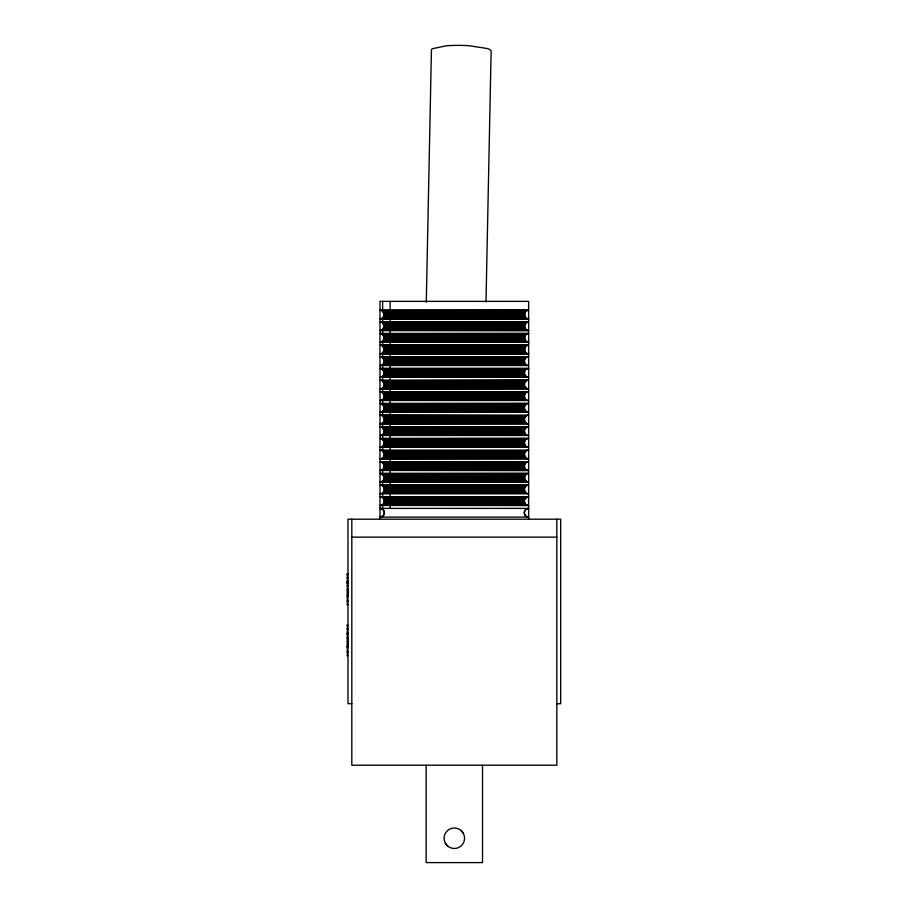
<?xml version="1.0" encoding="UTF-8"?>
<svg xmlns="http://www.w3.org/2000/svg" width="908" height="908" viewBox="0 0 908 908"><rect width="100%" height="100%" fill="white"/><g stroke="black" fill="none" stroke-linecap="round" stroke-linejoin="round"><path stroke-width="1.36" d="M426.283 302.194L431.436 49.985A28.954 5.107 1.2 0 1 432.48 48.669L446.452 45.797A30.293 5.335 1.2 0 1 469.107 45.729L487.187 48.499A28.954 5.107 1.2 0 1 491.126 51.166L485.996 301.967M381.031 310.32L528.638 310.173L379.998 310.173C385.14 310.196 385.14 318.867 379.998 318.89L528.638 318.89L381.031 318.742M381.031 321.988L528.638 321.829L379.998 321.829C385.14 321.852 385.14 330.523 379.998 330.546L528.638 330.546L381.031 330.399M528.638 342.202C524.052 342.191 523.292 334.848 527.616 333.645L381.031 333.645L528.638 333.497L379.998 333.497C385.14 333.508 385.14 342.191 379.998 342.202L528.638 342.202L381.031 342.055M528.638 353.87C524.052 353.848 523.292 346.504 527.616 345.301L381.031 345.301L528.638 345.154L379.998 345.154C385.14 345.176 385.14 353.848 379.998 353.87L528.638 353.87L381.031 353.723M528.638 318.89C524.052 318.867 523.292 311.523 527.616 310.32M528.638 330.546C524.052 330.523 523.292 323.191 527.616 321.988L525.846 323.112L382.801 323.112L383.823 325.064L524.813 325.064L525.21 324.008L383.426 324.008M527.537 356.969C522.883 358.07 523.814 365.686 528.638 365.527L379.998 365.527C385.469 365.674 385.469 356.662 379.998 356.81L528.638 356.81L381.099 356.969M381.099 377.036L528.638 377.195L379.998 377.195C385.469 377.342 385.469 368.33 379.998 368.478L528.638 368.478L379.998 368.478M381.099 388.703C385.764 387.603 384.822 379.987 379.998 380.134L528.638 380.134C523.167 379.987 523.167 388.999 528.638 388.851L379.998 388.851L527.537 388.703M527.537 391.95C522.872 393.039 523.814 400.666 528.638 400.507L379.998 400.507C385.469 400.655 385.469 391.643 379.998 391.802L528.638 391.802L381.099 391.95M381.099 412.016L528.638 412.175L379.998 412.175C385.469 412.323 385.469 403.311 379.998 403.458L528.638 403.458L381.099 403.606M381.099 423.684C385.764 422.583 384.822 414.967 379.998 415.115L528.638 415.115C523.167 414.967 523.167 423.979 528.638 423.832L379.998 423.832L527.537 423.684M527.537 426.93C522.872 428.02 523.814 435.647 528.638 435.488L379.998 435.488C385.469 435.636 385.469 426.624 379.998 426.783L528.638 426.783L381.099 426.93M381.099 447.008L528.638 447.156L379.998 447.156C385.469 447.304 385.469 438.292 379.998 438.439L528.638 438.439L381.099 438.587M381.099 458.665C385.764 457.564 384.822 449.948 379.998 450.096L528.638 450.096C523.167 449.948 523.167 458.96 528.638 458.812L379.998 458.812L527.537 458.665M381.099 470.321L528.638 470.469L379.998 470.469C385.469 470.616 385.469 461.604 379.998 461.763L528.638 461.763L381.099 461.911M527.537 481.989L524.96 479.957L383.675 479.957L381.099 481.989L528.638 482.137L379.998 482.137C385.469 482.284 385.469 473.272 379.998 473.42L528.638 473.42L381.099 473.567M527.537 377.036C523.451 376.071 523.451 369.59 527.537 368.625M527.537 412.016C523.451 411.052 523.451 404.571 527.537 403.606M527.537 447.008C523.451 446.032 523.451 439.551 527.537 438.587M382.132 469.89L527.537 470.321C523.451 469.357 523.451 462.876 527.537 461.911M524.96 479.957L524.96 475.599L527.537 473.567M383.709 487.256L524.926 487.256L526.492 485.666L381.11 485.224C385.821 486.313 384.844 493.963 379.998 493.793L528.638 493.793C523.121 493.963 523.121 484.906 528.638 485.076L379.998 485.076L527.525 485.224M527.525 496.892L381.11 496.892L528.638 496.744L379.998 496.744C385.514 496.574 385.514 505.62 379.998 505.45L528.638 505.45L381.11 505.302M527.525 505.302C523.939 504.451 523.258 499.071 526.492 497.323L524.926 498.923L383.709 498.923M527.537 380.282L382.132 380.724L384.095 383.369L524.54 383.369M527.537 450.243L528.638 450.096M379.998 517.117L383.028 515.835A4.381 4.347 -90 0 0 383.028 509.672L379.998 508.401A4.358 4.358 0 0 1 384.356 512.759A4.358 4.358 0 0 1 379.998 517.117L528.638 517.117A4.302 4.268 -90 0 1 524.37 512.816A4.302 4.268 -90 0 1 528.638 508.514M382.801 311.455L525.846 311.455L526.663 310.763L381.984 310.763L383.426 312.352L525.21 312.352M383.823 313.408L524.813 313.408M383.959 314.531L524.688 314.531M524.813 315.655L383.823 315.655L383.426 316.71L525.21 316.71M525.846 317.607L382.801 317.607L381.984 318.299L526.663 318.299M381.984 322.419L526.663 322.419M383.959 326.188L524.688 326.188M524.813 327.323L383.823 327.323L383.426 328.367L525.21 328.367L525.846 329.275L382.801 329.275M381.984 329.967L526.663 329.967M525.846 334.768L382.801 334.768L383.426 335.676L525.21 335.676M383.823 336.72L524.813 336.72M383.959 337.855L524.688 337.855M524.813 338.979L383.823 338.979L383.426 340.035L525.21 340.035M382.801 340.931L525.846 340.931M381.984 341.624L526.663 341.624M383.823 348.388L524.813 348.388M383.959 349.512L524.688 349.512M524.813 350.636L383.823 350.636L383.426 351.691L525.21 351.691M382.801 352.588L525.846 352.588M381.984 353.28L526.663 353.28M526.515 357.4L382.132 357.4L384.095 360.045L524.54 360.045M383.006 358.093L525.641 358.093M383.675 358.989L524.96 358.989M384.243 361.168L524.393 361.168M384.095 362.303L524.54 362.303M383.675 363.348L524.96 363.348M383.006 364.256L525.641 364.256M382.132 364.948L526.515 364.948M526.515 369.057L382.132 369.057L384.095 371.701L524.54 371.701M383.006 369.749L525.641 369.749L524.96 370.657L383.675 370.657M384.243 372.836L524.393 372.836M384.095 373.96L524.54 373.96M383.675 375.015L524.96 375.015M383.006 375.912L525.641 375.912M382.132 376.604L526.515 376.604M383.006 381.417L525.641 381.417L524.96 382.313L383.675 382.313M384.243 384.493L524.393 384.493M384.095 385.616L524.54 385.616M383.675 386.672L524.96 386.672M383.006 387.568L525.641 387.568M382.132 388.261L526.515 388.261M526.515 392.381L382.132 392.381L384.095 395.025L524.54 395.025M383.006 393.073L525.641 393.073L524.96 393.97L383.675 393.97M384.243 396.149L524.393 396.149M384.095 397.284L524.54 397.284M383.675 398.328L524.96 398.328M383.006 399.236L525.641 399.236M382.132 399.929L526.515 399.929M526.515 404.037L382.132 404.037L384.095 406.682L524.54 406.682M383.006 404.73L525.641 404.73M383.675 405.638L524.96 405.638M384.243 407.817L524.393 407.817M384.095 408.941L524.54 408.941M383.675 409.996L524.96 409.996M383.006 410.893L525.641 410.893M382.132 411.585L526.515 411.585M381.099 415.262L526.515 415.705M382.12 415.705L383.006 416.397L525.641 416.397M383.006 416.397L383.675 417.294L524.96 417.294M524.54 418.35L384.095 418.35L383.675 417.294M384.243 419.473L524.393 419.473M384.095 420.597L524.54 420.597M383.675 421.652L524.96 421.652M383.006 422.549L525.641 422.549M382.132 423.241L526.515 423.241M383.006 428.054L525.641 428.054L526.515 427.362L382.132 427.362L384.243 431.13L524.393 431.13M383.675 428.951L524.96 428.951M384.095 430.006L524.54 430.006M384.095 432.265L524.54 432.265M383.675 433.309L524.96 433.309M383.006 434.217L525.641 434.217M382.132 434.909L526.515 434.909M526.515 439.018L382.132 439.018L384.095 441.663L524.54 441.663L524.96 440.618L383.675 440.618M383.006 439.71L525.641 439.71M384.243 442.798L524.393 442.798M384.095 443.921L524.54 443.921M383.675 444.977L524.96 444.977M383.006 445.873L525.641 445.873M382.132 446.566L526.515 446.566M383.006 451.378L525.641 451.378L526.515 450.686L382.132 450.686L384.095 453.33L524.54 453.33M383.675 452.275L524.96 452.275M384.243 454.454L524.393 454.454M384.095 455.578L524.54 455.578L524.96 456.633L383.675 456.633M383.006 457.541L525.641 457.541M382.132 458.234L526.515 458.234M526.515 462.342L382.132 462.342L384.095 464.987L524.54 464.987M383.006 463.035L525.641 463.035M383.675 463.943L524.96 463.943M384.243 466.11L524.393 466.11M384.095 467.245L524.54 467.245M383.675 468.29L524.96 468.29M383.006 469.198L525.641 469.198M526.515 473.999L382.132 473.999L384.095 476.643L524.54 476.643M383.006 474.691L525.641 474.691M383.675 475.599L524.96 475.599M384.243 477.778L524.393 477.778M384.095 478.902L524.54 478.902M383.006 480.854L525.641 480.854L526.515 481.546L382.132 481.546M383.028 486.359L525.607 486.359M384.141 488.311L524.506 488.311M384.277 489.435L524.359 489.435M383.028 492.522L525.607 492.522M382.154 493.214L526.492 493.214M383.028 498.015L525.607 498.015M384.141 499.968L524.506 499.968M384.277 501.091L524.359 501.091M383.028 504.178L525.607 504.178M382.154 504.871L526.492 504.871M379.998 508.401L528.638 508.401A4.358 4.358 0 0 0 524.279 512.759A4.358 4.358 0 0 0 528.638 517.117M351.816 537.139L556.831 537.139M347.321 574.151L347.968 574.151M347.321 574.276L347.968 574.276M347.321 574.685L347.968 574.685M347.321 577.443L347.968 577.443M347.321 578.237L347.968 578.237M347.321 580.848L347.968 580.848M347.321 581.676L347.968 581.733M347.321 581.96L347.968 581.96M347.321 582.561L347.968 582.561M347.321 582.891L347.968 582.891M347.321 583.288L347.968 583.288M347.321 583.492L347.968 583.492M347.321 585.331L347.968 585.331M347.321 586.352L347.968 586.352M347.321 588.917L347.968 588.917M347.321 590.211L347.968 590.211M347.321 590.665L347.968 590.665M347.321 592.095L347.968 592.095M347.321 593.911L347.968 593.911M347.321 594.922L347.968 594.922M347.321 595.353L347.968 595.353M347.321 596.261L347.968 596.261M347.321 596.59L347.968 596.59M347.321 600.937L347.968 600.937M347.321 601.187L347.968 601.187M347.321 604.512L347.968 604.512M347.321 625.192L347.968 625.192M347.321 625.612L347.968 625.612M347.321 628.37L347.968 628.37M347.321 629.153L347.968 629.153M347.321 632.91L347.968 632.91M347.321 633.489L347.968 633.568M347.321 633.818L347.968 633.818M347.321 634.204L347.968 634.204M347.321 634.42L347.968 634.42M347.321 637.28L347.968 637.28M347.321 637.859L347.968 637.859M347.321 639.05L347.968 639.05M347.321 641.139L347.968 641.116M347.321 641.593L347.968 641.593M347.321 643.012L347.968 643.012M347.321 644.828L347.968 644.828M347.321 645.838L347.968 645.838M347.321 646.28L347.968 646.28M347.321 646.95L347.968 646.95M347.321 647.177L347.968 647.177M347.321 647.518L347.968 647.449M347.321 651.865L347.968 651.865M347.321 652.114L347.968 652.114M347.321 655.428L347.968 655.428M351.816 703.711L347.968 703.711L347.968 519.194L560.679 519.194L560.679 703.711L556.831 703.711M381.11 508.548L382.143 508.979M460.799 830.309L462.637 832.261A10.249 10.249 0 0 1 460.969 846.063A10.249 10.249 0 0 1 447.076 845.507L445.442 843.384M447.837 846.199L446.01 844.247A10.249 10.249 0 0 1 447.678 830.445A10.249 10.249 0 0 1 461.57 831.002L463.194 833.124M556.831 519.194L556.831 765.217L351.816 765.217L351.816 519.194M528.638 519.194L528.638 301.365L379.998 301.365L379.998 519.194M482.511 765.217L482.511 862.6L426.136 862.6L426.136 765.217M390.168 301.365L390.168 310.173M390.168 318.89L390.168 321.829M390.168 330.546L390.168 333.497M390.168 342.202L390.168 345.154M390.168 353.87L390.168 356.81M390.168 365.527L390.168 368.478M390.168 377.195L390.168 380.134M390.168 388.851L390.168 391.802M390.168 400.507L390.168 403.458M390.168 412.175L390.168 415.115M390.168 423.832L390.168 426.783M390.168 435.488L390.168 438.439M390.168 447.156L390.168 450.096M390.168 458.812L390.168 461.911M390.168 470.469L390.168 473.42M390.168 482.137L390.168 485.076M390.168 493.793L390.168 496.744M390.168 505.45L390.168 508.401M382.643 301.365L382.643 310.173M382.643 318.89L382.643 321.829M382.643 330.546L382.643 333.497M382.643 342.202L382.643 345.154M382.643 353.87L382.643 356.81M382.643 365.527L382.643 368.478M382.643 377.195L382.643 380.134M382.643 388.851L382.643 391.802M382.643 400.507L382.643 403.458M382.643 412.175L382.643 415.115M382.643 423.832L382.643 426.783M382.643 435.488L382.643 438.439M382.643 447.156L382.643 450.096M382.643 470.469L382.643 473.42M382.643 482.137L382.643 485.076M382.643 493.793L382.643 496.744M382.643 505.45L382.643 508.401M347.321 573.754L347.321 605.023M347.321 624.681L347.321 655.973M384.141 490.558L383.709 491.614L524.926 491.614L524.506 490.558L384.141 490.558M384.141 502.226L383.709 503.27L524.926 503.27L524.506 502.226L384.141 502.226M525.846 346.436L525.21 347.333L383.426 347.333L382.801 346.436L525.846 346.436"/></g></svg>
